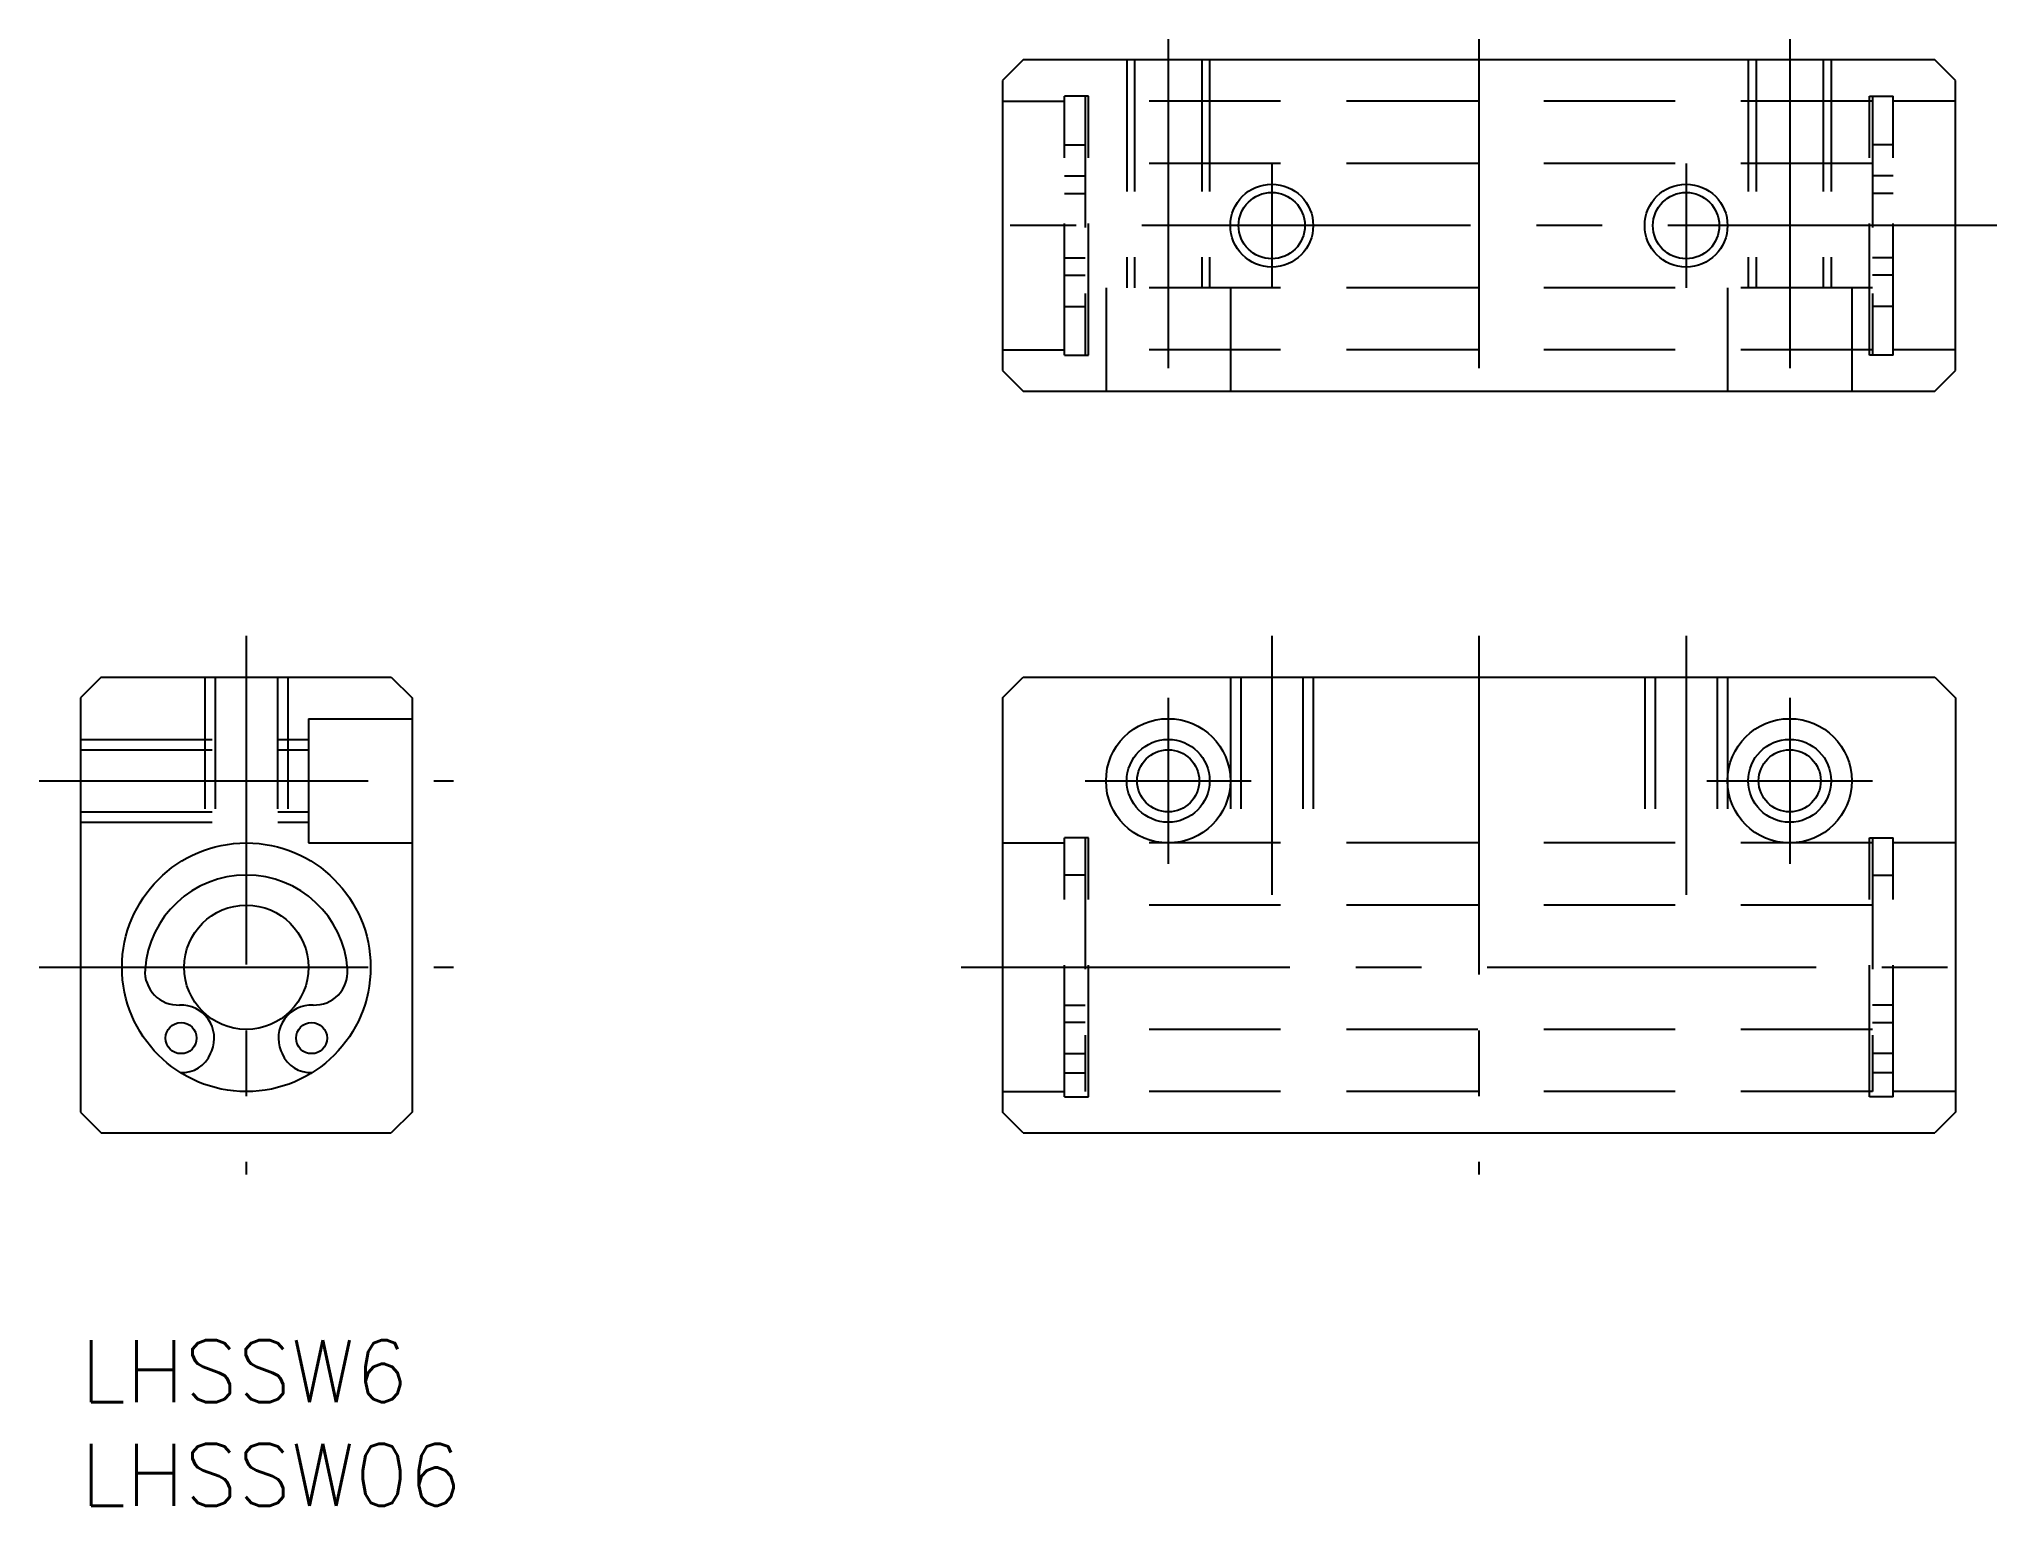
# Model space of a CAD drawing. Extents: x -2 to 92.5, y -8 to 62.8.
import ezdxf

# ---------------------------------------------------------------- set-up
doc = ezdxf.new("R2010")
doc.units = 0
doc.header["$LTSCALE"] = 0.5
doc.linetypes.add('CENTER', pattern=[50.8, 31.75, -6.35, 6.35, -6.35])
doc.linetypes.add('DASHED', pattern=[19.05, 12.7, -6.35])
for name, color, linetype in [('MSM_CENTER', 1, 'CENTER'), ('MSM_CONTINUOUS', 7, 'CONTINUOUS'), ('MSM_DASHED', 4, 'DASHED'), ('MSM_NARROW', 5, 'CONTINUOUS'), ('MSM_PART_NUMBER', 7, 'CONTINUOUS')]:
    doc.layers.add(name, color=color, linetype=linetype)
doc.styles.get("Standard").update_dxf_attribs({"font": 'txt.shx', "height": 3, "bigfont": 'bigfont.shx'})

# ---------------------------------------------------------------- blocks, each defined once
blk = doc.blocks.new('*U13')
at = {"layer": 'MSM_PART_NUMBER'}
blk.add_text('LHSSW6', height=3, dxfattribs=at).set_placement((0, -3))
blk = doc.blocks.new('*U14')
at = {"layer": 'MSM_PART_NUMBER'}
blk.add_text('LHSSW06', height=3, dxfattribs=at).set_placement((0, -8))

msp = doc.modelspace()

# ---------------------------------------------------------------- linework, layer by layer
at = {"layer": 'MSM_CENTER'}
for p, q in [((52.5, 62.803), (52.5, 44.803)), ((67.5, 62.803), (67.5, 44.803)), ((82.5, 62.803), (82.5, 44.803)), ((57.5, 56.803), (57.5, 50.803)), ((77.5, 56.803), (77.5, 50.803)), ((92.5, 53.803), (42.5, 53.803)), ((8, 34), (8, 8)), ((57.5, 34), (57.5, 21.5)), ((67.5, 34), (67.5, 8)), ((77.5, 34), (77.5, 21.5)), ((52.5, 31), (52.5, 23)), ((82.5, 31), (82.5, 23)), ((-2, 27), (18, 27)), ((48.5, 27), (56.5, 27)), ((78.5, 27), (86.5, 27)), ((-2, 18), (18, 18)), ((42.5, 18), (92.5, 18))]:
    msp.add_line(p, q, dxfattribs=at)
at = {"layer": 'MSM_CONTINUOUS'}
for p, q in [((45.5, 61.803), (44.5, 60.803)), ((89.5, 61.803), (45.5, 61.803)), ((90.5, 60.803), (89.5, 61.803)), ((44.5, 60.803), (44.5, 46.803)), ((90.5, 46.803), (90.5, 60.803)), ((44.5, 46.803), (45.5, 45.803)), ((89.5, 45.803), (90.5, 46.803)), ((45.5, 45.803), (89.5, 45.803)), ((1, 32), (0, 31)), ((1, 32), (15, 32)), ((15, 32), (16, 31)), ((44.5, 31), (45.5, 32)), ((45.5, 32), (89.5, 32)), ((89.5, 32), (90.5, 31)), ((0, 31), (0, 11)), ((16, 31), (16, 11)), ((44.5, 31), (44.5, 11)), ((90.5, 31), (90.5, 11)), ((16, 26), (16, 26)), ((16, 21), (16, 21)), ((6.274, 13.837), (6.328, 13.967)), ((9.672, 13.967), (9.726, 13.837)), ((0, 11), (1, 10)), ((16, 11), (15, 10)), ((45.5, 10), (44.5, 11)), ((90.5, 11), (89.5, 10)), ((1, 10), (15, 10)), ((45.5, 10), (89.5, 10))]:
    msp.add_line(p, q, dxfattribs=at)
for centre, radius in [((57.5, 53.803), 1.6), ((77.5, 53.803), 1.6), ((52.5, 27), 3), ((82.5, 27), 3), ((52.5, 27), 1.5), ((82.5, 27), 1.5), ((8, 18), 6), ((8, 18), 3), ((4.85, 14.579), 0.75), ((11.15, 14.579), 0.75)]:
    msp.add_circle(centre, radius, dxfattribs=at)
for centre, radius, start, end in [((8, 17.55), 4.9, 3.93239, 176.06762), ((4.708, 17.776), 1.6, 176.06761, 272.54747), ((11.292, 17.776), 1.6, 267.45253, 3.93239), ((4.85, 14.579), 1.6, 337.4837, 92.54747), ((11.15, 14.579), 1.6, 87.45253, 202.5163), ((4.888, 14.411), 1.5, 267.34643, 337.4837), ((11.112, 14.411), 1.5, 202.5163, 272.65357)]:
    msp.add_arc(centre, radius, start, end, dxfattribs=at)
at = {"layer": 'MSM_DASHED'}
for p, q in [((50.5, 61.803), (50.5, 50.803)), ((50.879, 61.803), (50.879, 50.803)), ((54.121, 61.803), (54.121, 50.803)), ((54.5, 61.803), (54.5, 50.803)), ((80.5, 61.803), (80.5, 50.803)), ((80.879, 61.803), (80.879, 50.803)), ((84.121, 61.803), (84.121, 50.803)), ((84.5, 61.803), (84.5, 50.803)), ((44.5, 59.803), (47.5, 59.803)), ((47.5, 47.553), (47.5, 60.053)), ((48.65, 60.053), (47.5, 60.053)), ((48.5, 60.053), (48.5, 47.553)), ((86.5, 59.803), (48.5, 59.803)), ((48.65, 47.553), (48.65, 60.053)), ((67.5, 59.803), (67.5, 47.803)), ((86.35, 47.553), (86.35, 60.053)), ((86.35, 60.053), (87.5, 60.053)), ((86.5, 60.053), (86.5, 47.553)), ((87.5, 47.553), (87.5, 60.053)), ((90.5, 59.803), (87.5, 59.803)), ((47.5, 57.703), (48.5, 57.703)), ((87.5, 57.703), (86.5, 57.703)), ((86.5, 56.803), (48.5, 56.803)), ((47.5, 56.203), (48.5, 56.203)), ((87.5, 56.203), (86.5, 56.203)), ((47.5, 55.353), (48.5, 55.353)), ((87.5, 55.353), (86.5, 55.353)), ((47.5, 52.253), (48.5, 52.253)), ((87.5, 52.253), (86.5, 52.253)), ((47.5, 51.403), (48.5, 51.403)), ((87.5, 51.403), (86.5, 51.403)), ((86.5, 50.803), (48.5, 50.803)), ((49.5, 50.803), (49.5, 45.803)), ((55.5, 50.803), (55.5, 45.803)), ((79.5, 50.803), (79.5, 45.803)), ((85.5, 50.803), (85.5, 45.803)), ((47.5, 49.903), (48.5, 49.903)), ((87.5, 49.903), (86.5, 49.903)), ((44.5, 47.803), (47.5, 47.803)), ((47.5, 47.553), (48.65, 47.553)), ((86.5, 47.803), (48.5, 47.803)), ((87.5, 47.553), (86.35, 47.553)), ((90.5, 47.803), (87.5, 47.803)), ((6, 32), (6, 23.657)), ((6.5, 32), (6.5, 23.809)), ((9.5, 32), (9.5, 23.809)), ((10, 32), (10, 23.657)), ((55.5, 32), (55.5, 24)), ((56, 32), (56, 24)), ((59, 32), (59, 24)), ((59.5, 32), (59.5, 24)), ((75.5, 32), (75.5, 24)), ((76, 32), (76, 24)), ((79, 32), (79, 24)), ((79.5, 32), (79.5, 24)), ((11, 30), (11, 24)), ((11, 30), (16, 30)), ((0, 29), (11, 29)), ((0, 28.5), (11, 28.5)), ((0, 25.5), (11, 25.5)), ((0, 25), (11, 25)), ((11, 24), (16, 24)), ((44.5, 24), (47.5, 24)), ((47.5, 11.75), (47.5, 24.25)), ((48.65, 24.25), (47.5, 24.25)), ((48.5, 24.25), (48.5, 12)), ((86.5, 24), (48.5, 24)), ((48.65, 11.75), (48.65, 24.25)), ((67.5, 24), (67.5, 12)), ((86.35, 11.75), (86.35, 24.25)), ((86.35, 24.25), (87.5, 24.25)), ((86.5, 24.25), (86.5, 12)), ((87.5, 11.75), (87.5, 24.25)), ((90.5, 24), (87.5, 24)), ((48.5, 22.45), (47.5, 22.45)), ((86.5, 22.45), (87.5, 22.45)), ((86.5, 21), (48.5, 21)), ((47.5, 16.176), (48.5, 16.176)), ((87.5, 16.176), (86.5, 16.176)), ((48.5, 15.329), (47.5, 15.329)), ((86.5, 15.329), (87.5, 15.329)), ((86.5, 15), (48.5, 15)), ((47.5, 13.829), (48.5, 13.829)), ((87.5, 13.829), (86.5, 13.829)), ((47.5, 12.911), (48.5, 12.911)), ((87.5, 12.911), (86.5, 12.911)), ((44.5, 12), (47.5, 12)), ((47.5, 11.75), (48.65, 11.75)), ((86.5, 12), (48.5, 12)), ((87.5, 11.75), (86.35, 11.75)), ((90.5, 12), (87.5, 12))]:
    msp.add_line(p, q, dxfattribs=at)
at = {"layer": 'MSM_NARROW'}
for centre in [(57.5, 53.803), (77.5, 53.803), (52.5, 27), (82.5, 27)]:
    msp.add_circle(centre, 2, dxfattribs=at)

# ---------------------------------------------------------------- block references
at = {"layer": 'MSM_CONTINUOUS'}
for name in ['*U13', '*U14']:
    msp.add_blockref(name, (0, 0), dxfattribs=at)

doc.saveas('drawing.dxf')
